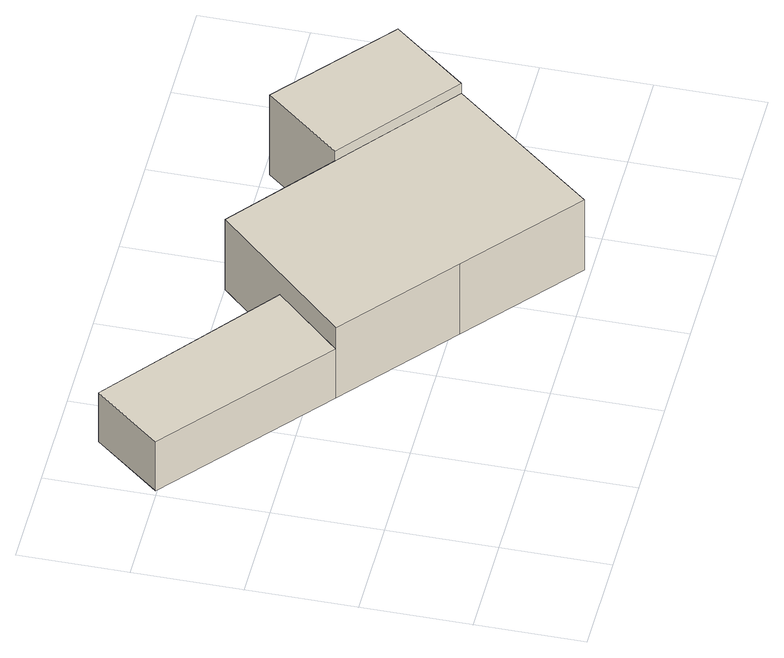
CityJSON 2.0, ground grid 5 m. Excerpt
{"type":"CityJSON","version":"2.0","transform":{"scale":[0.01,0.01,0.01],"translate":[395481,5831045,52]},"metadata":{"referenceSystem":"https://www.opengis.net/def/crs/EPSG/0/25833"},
"CityObjects":{
"building1":{"type":"Building","attributes":{"Gemeindeschluessel":"11000003","function":"31001_2000"},"address":[{"country":"Germany","locality":"Berlin","thoroughfareNumber":"11 (6)","thoroughfareName":"Pankgrafenstraße"}],"children":["building1-1","building1-2","building1-3"]},
"building1-1":{"type":"BuildingPart","attributes":{"BezugspunktDach":"2200","measuredHeight":4.62,"storeysAboveGround":1},"parents":["building1"],"geometry":[{"type":"MultiSurface","lod":"1","boundaries":[[[0,1,2,3,4,5]],[[6,7,8,9,10,11]],[[6,12,13,14,5,4]],[[6,4,15,16]],[[9,8,2,1]],[[10,9,1,0]],[[11,10,0,5]],[[11,14,13,12]],[[7,16,15,3]],[[8,7,3,2]]]}]},
"building1-2":{"type":"BuildingPart","attributes":{"BezugspunktDach":"2200","measuredHeight":2.82,"storeysAboveGround":1},"parents":["building1"],"geometry":[{"type":"Solid","lod":"1","boundaries":[[[[14,13,17,18]],[[19,12,11,20]],[[19,20,18,17]],[[12,19,17,13]],[[20,11,14,18]],[[11,12,13,14]]]]}]},
"building1-3":{"type":"BuildingPart","attributes":{"BezugspunktDach":"2200","measuredHeight":5.26,"storeysAboveGround":1},"parents":["building1"],"geometry":[{"type":"MultiSurface","lod":"1","boundaries":[[[21,22,23,24]],[[25,26,8,16]],[[25,16,24,23]],[[26,25,23,22]],[[8,26,22,21]],[[15,3,2,8,21,24]],[[16,7,3,15]],[[7,8,2,3]]]}]}
},
"vertices":[
[1285,461,423],[1797,32,423],[2340,694,423],[1839,1098,423],[1338,1502,423],[773,889,423],[1338,1502,20],[1839,1098,20],[2340,694,20],[1797,32,20],[1285,461,20],[773,889,20],[1057,1197,20],[1057,1197,302],[773,889,302],[1803,1126,423],[1803,1126,20],
[280,1816,302],[31,1509,302],[280,1816,20],[31,1509,20],
[2340,694,479],[2618,1034,479],[2088,1477,479],[1803,1126,479],[2088,1477,20],[2618,1034,20]
]}
